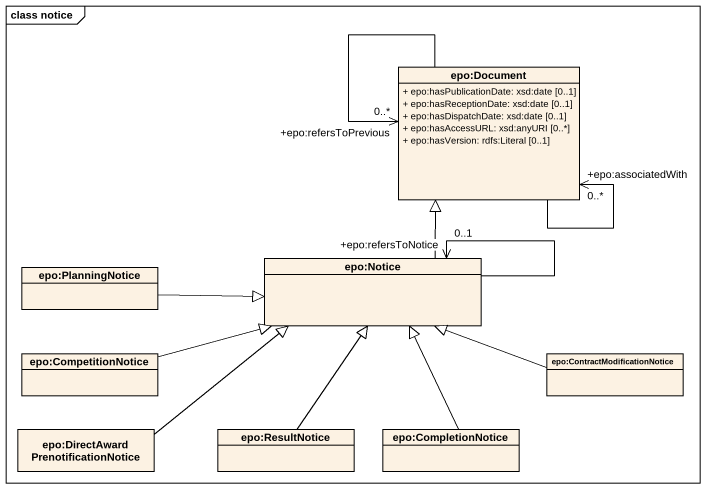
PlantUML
@startuml
mainframe class notice
hide circle
hide empty members
skinparam classAttributeIconSize 0
class "epo:Document" as epo_Document {
  + epo:hasPublicationDate: xsd:date [0..1]
  + epo:hasReceptionDate: xsd:date [0..1]
  + epo:hasDispatchDate: xsd:date [0..1]
  + epo:hasAccessURL: xsd:anyURI [0..*]
  + epo:hasVersion: rdfs:Literal [0..1]
}
class "epo:Notice" as epo_Notice
class "epo:PlanningNotice" as epo_PlanningNotice
class "epo:CompetitionNotice" as epo_CompetitionNotice
class "epo:ContractModificationNotice" as epo_ContractModificationNoti
class "epo:DirectAwardPrenotificationNotice" as epo_DirectAwardPrenotificati
class "epo:ResultNotice" as epo_ResultNotice
class "epo:CompletionNotice" as epo_CompletionNotice
epo_Document --> "+epo:associatedWith\n0..*" epo_Document
epo_Document --> "+epo:refersToPrevious\n0..*" epo_Document
epo_Notice -up-|> epo_Document
epo_Notice --> "+epo:refersToNotice\n0..1" epo_Notice
epo_PlanningNotice -right-|> epo_Notice
epo_CompetitionNotice -right-|> epo_Notice
epo_ContractModificationNoti -left-|> epo_Notice
epo_DirectAwardPrenotificati -right-|> epo_Notice
epo_ResultNotice -up-|> epo_Notice
epo_CompletionNotice -up-|> epo_Notice
@enduml
